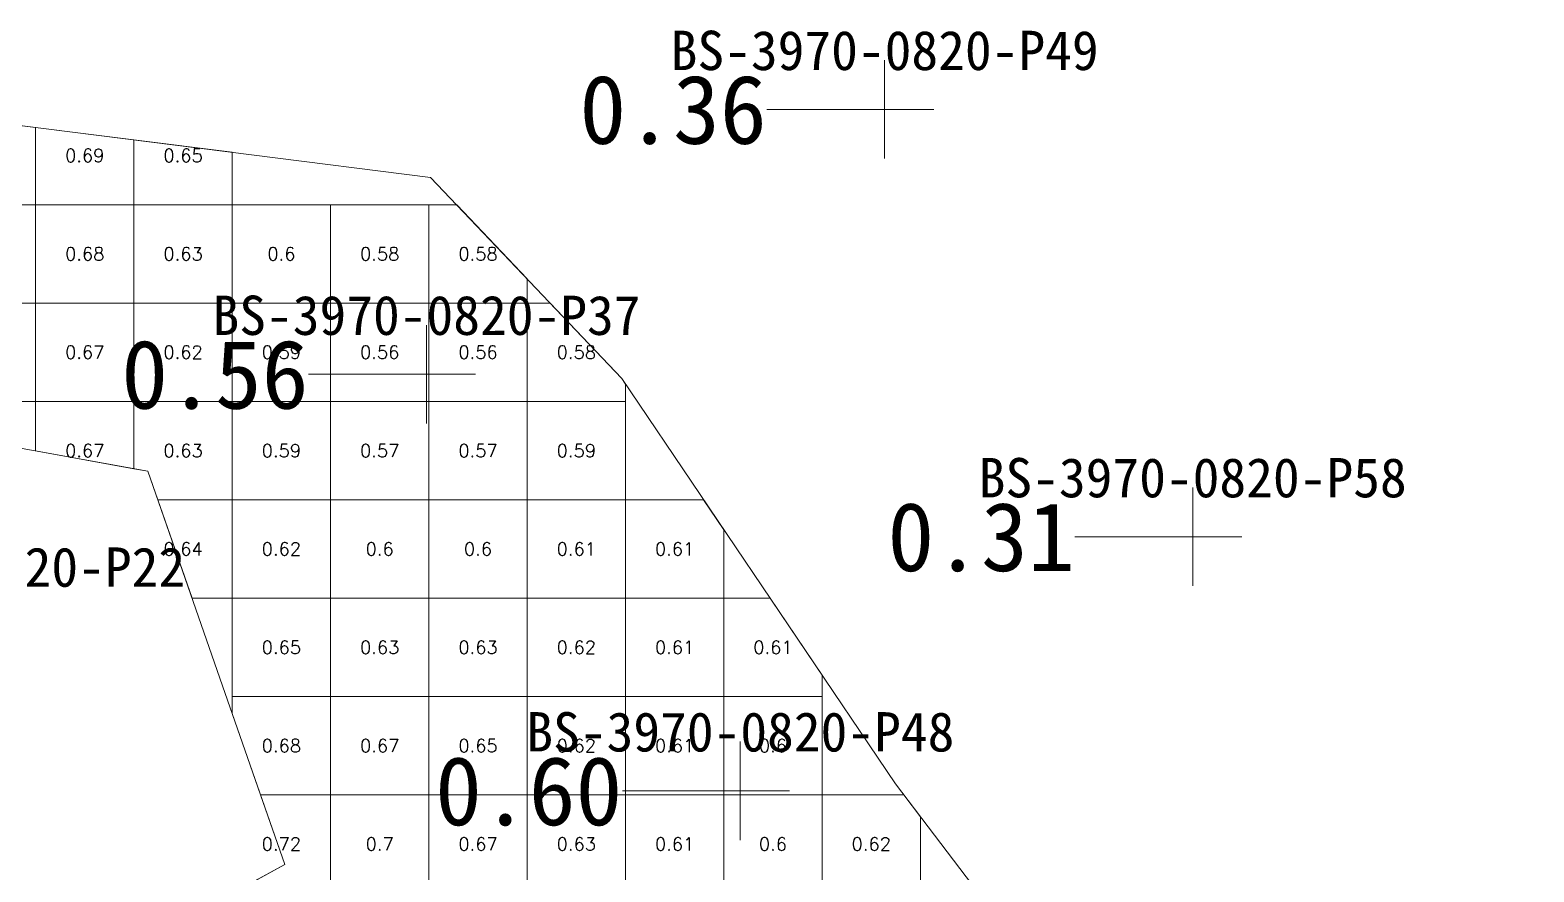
# Model space of a CAD drawing. Header units: inches. Extents: x 469961 to 470038, y 4349672 to 4349793.
# Drawn here: x 470014.56 to 470029.85, y 4349729.01 to 4349737.56 of the extents above; entities that cross this region are included whole.
import ezdxf
from ezdxf.enums import TextEntityAlignment as Align

# ---------------------------------------------------------------- set-up
doc = ezdxf.new("R2010")
doc.units = ezdxf.units.IN
doc.header["$MEASUREMENT"] = 0
for name, color, linetype, lineweight in [('0.500-1.000', 7, 'Continuous', 0), ('孔口文字', 7, 'Continuous', 0), ('点', 7, 'Continuous', 0), ('爆区方格网', 7, 'Continuous', 0), ('线条', 7, 'Continuous', 0), ('钻孔', 7, 'Continuous', 0)]:
    doc.layers.add(name, color=color, linetype=linetype, lineweight=lineweight)
doc.styles.add('3dmine_textStyle_1', font='txt.shx', dxfattribs={"height": 1, "bigfont": 'gbcbig.shx'})
doc.styles.add('3dmine_textStyle_4', font='simsunb.ttf', dxfattribs={"height": 1})

msp = doc.modelspace()

# ---------------------------------------------------------------- hatches: boundary and pattern name
at = {"layer": '钻孔', "linetype": 'Continuous', "lineweight": 0, "true_color": 0x808080, "extrusion": (0, 1, 0)}
for points in [[(-470024.25, 3959.599), (-470023.25, 3959.599), (-470023.25, 3970.599), (-470024.25, 3970.599)], [(-470027.383, 3960.435), (-470026.383, 3960.435), (-470026.383, 3970.435), (-470027.383, 3970.435)], [(-470014.958, 3959.592), (-470013.958, 3959.592), (-470013.958, 3970.592), (-470014.958, 3970.592)]]:
    msp.add_hatch(color=8, dxfattribs=at).paths.add_polyline_path(points, flags=0)
at = {"layer": '钻孔', "linetype": 'Continuous', "lineweight": 0, "true_color": 0x00ffff, "extrusion": (0, 1, 0)}
for points in [[(-470019.59, 3959.553), (-470018.59, 3959.553), (-470018.59, 3970.553), (-470019.59, 3970.553)], [(-470022.782, 3960.393), (-470021.782, 3960.393), (-470021.782, 3970.393), (-470022.782, 3970.393)]]:
    msp.add_hatch(color=4, dxfattribs=at).paths.add_polyline_path(points, flags=0)

# ---------------------------------------------------------------- linework, layer by layer
at = {"layer": '0.500-1.000', "color": 4, "linetype": 'Continuous', "lineweight": 0, "true_color": 0x00ffff}
for points in [[(470024.716, 4349711.62), (470024.124, 4349714.49), (470021.995, 4349714.191), (470021.601, 4349714.135), (470021.227, 4349716.486), (470020.487, 4349720.852), (470022.066, 4349722.615), (470022.406, 4349722.995), (470020.643, 4349724.241), (470020.38, 4349724.427), (470017.01, 4349724.515), (470014.623, 4349724.865), (470012.611, 4349726.593), (470017.148, 4349729.082), (470016.516, 4349730.898), (470015.757, 4349733.079), (470014.403, 4349733.325), (470010.725, 4349733.992), (470008.613, 4349735.492), (470010.653, 4349737.075), (470014.99, 4349736.527)], [(470014.99, 4349736.527), (470018.632, 4349736.067), (470020.576, 4349734.021), (470021.373, 4349732.842), (470023.359, 4349729.902), (470024.413, 4349728.517), (470024.965, 4349727.793), (470027.044, 4349725.768), (470027.883, 4349724.564), (470029.854, 4349721.735), (470027.789, 4349719.399), (470028.19, 4349717.892), (470029.004, 4349714.837), (470028.135, 4349710.689)]]:
    msp.add_lwpolyline(points, dxfattribs=at)
at = {"layer": '点', "color": 138, "linetype": 'Continuous', "lineweight": 0, "true_color": 0x004c4c}
for points, elevation in [([(470023.25, 4349736.258), (470023.25, 4349737.258)], 3970.599), ([(470023.75, 4349736.758), (470022.75, 4349736.758)], 3970.599), ([(470018.59, 4349733.565), (470018.59, 4349734.565)], 3970.553), ([(470019.09, 4349734.065), (470018.09, 4349734.065)], 3970.553), ([(470026.383, 4349731.914), (470026.383, 4349732.914)], 3970.435), ([(470026.883, 4349732.414), (470025.883, 4349732.414)], 3970.435), ([(470021.782, 4349729.33), (470021.782, 4349730.33)], 3970.393), ([(470022.282, 4349729.83), (470021.282, 4349729.83)], 3970.393)]:
    msp.add_lwpolyline(points, dxfattribs=dict(at, elevation=elevation))
at = {"layer": '爆区方格网', "color": 4, "linetype": 'Continuous', "lineweight": 0, "true_color": 0x00ffff, "elevation": 3970.911}
for points in [[(470014.614, 4349736.575), (470014.614, 4349735.789), (470013.614, 4349735.789), (470013.614, 4349736.701), (470014.614, 4349736.575)], [(470014.99, 4349736.527), (470015.614, 4349736.449), (470015.614, 4349735.789), (470014.614, 4349735.789), (470014.614, 4349736.575), (470014.99, 4349736.527)], [(470016.614, 4349736.322), (470016.614, 4349735.789), (470015.614, 4349735.789), (470015.614, 4349736.449), (470016.614, 4349736.322)], [(470014.614, 4349734.789), (470013.614, 4349734.789), (470013.614, 4349735.789), (470014.614, 4349735.789), (470014.614, 4349734.789)], [(470015.614, 4349734.789), (470014.614, 4349734.789), (470014.614, 4349735.789), (470015.614, 4349735.789), (470015.614, 4349734.789)], [(470016.614, 4349734.789), (470015.614, 4349734.789), (470015.614, 4349735.789), (470016.614, 4349735.789), (470016.614, 4349734.789)], [(470017.614, 4349734.789), (470016.614, 4349734.789), (470016.614, 4349735.789), (470017.614, 4349735.789), (470017.614, 4349734.789)], [(470018.614, 4349734.789), (470017.614, 4349734.789), (470017.614, 4349735.789), (470018.614, 4349735.789), (470018.614, 4349734.789)], [(470019.614, 4349735.034), (470019.614, 4349734.789), (470018.614, 4349734.789), (470018.614, 4349735.789), (470018.897, 4349735.789), (470019.614, 4349735.034)], [(470014.614, 4349733.789), (470013.614, 4349733.789), (470013.614, 4349734.789), (470014.614, 4349734.789), (470014.614, 4349733.789)], [(470015.614, 4349733.789), (470014.614, 4349733.789), (470014.614, 4349734.789), (470015.614, 4349734.789), (470015.614, 4349733.789)], [(470016.614, 4349733.789), (470015.614, 4349733.789), (470015.614, 4349734.789), (470016.614, 4349734.789), (470016.614, 4349733.789)], [(470017.614, 4349733.789), (470016.614, 4349733.789), (470016.614, 4349734.789), (470017.614, 4349734.789), (470017.614, 4349733.789)], [(470018.614, 4349733.789), (470017.614, 4349733.789), (470017.614, 4349734.789), (470018.614, 4349734.789), (470018.614, 4349733.789)], [(470019.614, 4349733.789), (470018.614, 4349733.789), (470018.614, 4349734.789), (470019.614, 4349734.789), (470019.614, 4349733.789)], [(470020.576, 4349734.021), (470020.614, 4349733.965), (470020.614, 4349733.789), (470019.614, 4349733.789), (470019.614, 4349734.789), (470019.847, 4349734.789), (470020.576, 4349734.021)], [(470015.614, 4349733.105), (470014.614, 4349733.287), (470014.614, 4349733.789), (470015.614, 4349733.789), (470015.614, 4349733.105)], [(470016.614, 4349732.789), (470015.858, 4349732.789), (470015.757, 4349733.079), (470015.614, 4349733.105), (470015.614, 4349733.789), (470016.614, 4349733.789), (470016.614, 4349732.789)], [(470017.614, 4349732.789), (470016.614, 4349732.789), (470016.614, 4349733.789), (470017.614, 4349733.789), (470017.614, 4349732.789)], [(470018.614, 4349732.789), (470017.614, 4349732.789), (470017.614, 4349733.789), (470018.614, 4349733.789), (470018.614, 4349732.789)], [(470019.614, 4349732.789), (470018.614, 4349732.789), (470018.614, 4349733.789), (470019.614, 4349733.789), (470019.614, 4349732.789)], [(470020.614, 4349732.789), (470019.614, 4349732.789), (470019.614, 4349733.789), (470020.614, 4349733.789), (470020.614, 4349732.789)], [(470016.614, 4349731.789), (470016.206, 4349731.789), (470015.858, 4349732.789), (470016.614, 4349732.789), (470016.614, 4349731.789)], [(470017.614, 4349731.789), (470016.614, 4349731.789), (470016.614, 4349732.789), (470017.614, 4349732.789), (470017.614, 4349731.789)], [(470018.614, 4349731.789), (470017.614, 4349731.789), (470017.614, 4349732.789), (470018.614, 4349732.789), (470018.614, 4349731.789)], [(470019.614, 4349731.789), (470018.614, 4349731.789), (470018.614, 4349732.789), (470019.614, 4349732.789), (470019.614, 4349731.789)], [(470020.614, 4349731.789), (470019.614, 4349731.789), (470019.614, 4349732.789), (470020.614, 4349732.789), (470020.614, 4349731.789)], [(470021.614, 4349732.485), (470021.614, 4349731.789), (470020.614, 4349731.789), (470020.614, 4349732.789), (470021.409, 4349732.789), (470021.614, 4349732.485)], [(470017.614, 4349730.789), (470016.614, 4349730.789), (470016.614, 4349731.789), (470017.614, 4349731.789), (470017.614, 4349730.789)], [(470018.614, 4349730.789), (470017.614, 4349730.789), (470017.614, 4349731.789), (470018.614, 4349731.789), (470018.614, 4349730.789)], [(470019.614, 4349730.789), (470018.614, 4349730.789), (470018.614, 4349731.789), (470019.614, 4349731.789), (470019.614, 4349730.789)], [(470020.614, 4349730.789), (470019.614, 4349730.789), (470019.614, 4349731.789), (470020.614, 4349731.789), (470020.614, 4349730.789)], [(470021.614, 4349730.789), (470020.614, 4349730.789), (470020.614, 4349731.789), (470021.614, 4349731.789), (470021.614, 4349730.789)], [(470022.614, 4349731.005), (470022.614, 4349730.789), (470021.614, 4349730.789), (470021.614, 4349731.789), (470022.084, 4349731.789), (470022.614, 4349731.005)], [(470017.614, 4349729.789), (470016.902, 4349729.789), (470016.614, 4349730.615), (470016.614, 4349730.789), (470017.614, 4349730.789), (470017.614, 4349729.789)], [(470018.614, 4349729.789), (470017.614, 4349729.789), (470017.614, 4349730.789), (470018.614, 4349730.789), (470018.614, 4349729.789)], [(470019.614, 4349729.789), (470018.614, 4349729.789), (470018.614, 4349730.789), (470019.614, 4349730.789), (470019.614, 4349729.789)], [(470020.614, 4349729.789), (470019.614, 4349729.789), (470019.614, 4349730.789), (470020.614, 4349730.789), (470020.614, 4349729.789)], [(470021.614, 4349729.789), (470020.614, 4349729.789), (470020.614, 4349730.789), (470021.614, 4349730.789), (470021.614, 4349729.789)], [(470022.614, 4349729.789), (470021.614, 4349729.789), (470021.614, 4349730.789), (470022.614, 4349730.789), (470022.614, 4349729.789)], [(470017.614, 4349728.789), (470016.614, 4349728.789), (470016.614, 4349728.789), (470017.148, 4349729.082), (470016.902, 4349729.789), (470017.614, 4349729.789), (470017.614, 4349728.789)], [(470018.614, 4349728.789), (470017.614, 4349728.789), (470017.614, 4349729.789), (470018.614, 4349729.789), (470018.614, 4349728.789)], [(470019.614, 4349728.789), (470018.614, 4349728.789), (470018.614, 4349729.789), (470019.614, 4349729.789), (470019.614, 4349728.789)], [(470020.614, 4349728.789), (470019.614, 4349728.789), (470019.614, 4349729.789), (470020.614, 4349729.789), (470020.614, 4349728.789)], [(470021.614, 4349728.789), (470020.614, 4349728.789), (470020.614, 4349729.789), (470021.614, 4349729.789), (470021.614, 4349728.789)], [(470022.614, 4349728.789), (470021.614, 4349728.789), (470021.614, 4349729.789), (470022.614, 4349729.789), (470022.614, 4349728.789)], [(470023.614, 4349729.567), (470023.614, 4349728.789), (470022.614, 4349728.789), (470022.614, 4349729.789), (470023.445, 4349729.789), (470023.614, 4349729.567)]]:
    msp.add_lwpolyline(points, dxfattribs=at)
at = {"layer": '线条', "color": 138, "linetype": 'Continuous', "lineweight": 0, "true_color": 0x004c4c}
for points, elevation in [([(470023.25, 4349736.758), (470023.25, 4349736.758), (470023.25, 4349736.758)], 3970.599), ([(470018.59, 4349734.065), (470018.59, 4349734.065), (470018.59, 4349734.065)], 3970.553), ([(470026.383, 4349732.414), (470026.383, 4349732.414), (470026.383, 4349732.414)], 3970.435), ([(470021.782, 4349729.83), (470021.782, 4349729.83), (470021.782, 4349729.83)], 3970.393)]:
    msp.add_lwpolyline(points, dxfattribs=dict(at, elevation=elevation))
at = {"layer": '钻孔', "color": 8, "linetype": 'Continuous', "lineweight": 0, "true_color": 0x808080}
for points, elevation in [([(470023.25, 4349736.758), (470022.05, 4349736.758)], 3970.599), ([(470023.25, 4349736.758), (470022.05, 4349736.758)], 3959.599), ([(470026.383, 4349732.414), (470025.183, 4349732.414)], 3970.435), ([(470026.383, 4349732.414), (470025.183, 4349732.414)], 3960.435)]:
    msp.add_lwpolyline(points, dxfattribs=dict(at, elevation=elevation))
at = {"layer": '钻孔', "color": 4, "linetype": 'Continuous', "lineweight": 0, "true_color": 0x00ffff}
for points, elevation in [([(470018.59, 4349734.065), (470017.39, 4349734.065)], 3970.553), ([(470018.59, 4349734.065), (470017.39, 4349734.065)], 3959.553), ([(470021.782, 4349729.83), (470020.582, 4349729.83)], 3970.393), ([(470021.782, 4349729.83), (470020.582, 4349729.83)], 3960.393)]:
    msp.add_lwpolyline(points, dxfattribs=dict(at, elevation=elevation))

# ---------------------------------------------------------------- texts
at = {"color": 4, "linetype": 'Continuous', "lineweight": 0, "true_color": 0x00ffff, "style": '3dmine_textStyle_1'}
for s, p in [('0.69', (470015.114, 4349736.289, 3970.911)), ('0.65', (470016.114, 4349736.289, 3970.911)), ('0.68', (470015.114, 4349735.289, 3970.911)), ('0.63', (470016.114, 4349735.289, 3970.911)), ('0.6', (470017.114, 4349735.289, 3970.911)), ('0.58', (470018.114, 4349735.289, 3970.911)), ('0.58', (470019.114, 4349735.289, 3970.911)), ('0.67', (470015.114, 4349734.289, 3970.911)), ('0.62', (470016.114, 4349734.289, 3970.911)), ('0.59', (470017.114, 4349734.289, 3970.911)), ('0.56', (470018.114, 4349734.289, 3970.911)), ('0.56', (470019.114, 4349734.289, 3970.911)), ('0.58', (470020.114, 4349734.289, 3970.911)), ('0.67', (470015.114, 4349733.289, 3970.911)), ('0.63', (470016.114, 4349733.289, 3970.911)), ('0.59', (470017.114, 4349733.289, 3970.911)), ('0.57', (470018.114, 4349733.289, 3970.911)), ('0.57', (470019.114, 4349733.289, 3970.911)), ('0.59', (470020.114, 4349733.289, 3970.911)), ('0.64', (470016.114, 4349732.289, 3970.911)), ('0.62', (470017.114, 4349732.289, 3970.911)), ('0.6', (470018.114, 4349732.289, 3970.911)), ('0.6', (470019.114, 4349732.289, 3970.911)), ('0.61', (470020.114, 4349732.289, 3970.911)), ('0.61', (470021.114, 4349732.289, 3970.911)), ('0.65', (470017.114, 4349731.289, 3970.911)), ('0.63', (470018.114, 4349731.289, 3970.911)), ('0.63', (470019.114, 4349731.289, 3970.911)), ('0.62', (470020.114, 4349731.289, 3970.911)), ('0.61', (470021.114, 4349731.289, 3970.911)), ('0.61', (470022.114, 4349731.289, 3970.911)), ('0.68', (470017.114, 4349730.289, 3970.911)), ('0.67', (470018.114, 4349730.289, 3970.911)), ('0.65', (470019.114, 4349730.289, 3970.911)), ('0.62', (470020.114, 4349730.289, 3970.911)), ('0.61', (470021.114, 4349730.289, 3970.911)), ('0.6', (470022.114, 4349730.289, 3970.911)), ('0.72', (470017.114, 4349729.289, 3970.911)), ('0.7', (470018.114, 4349729.289, 3970.911)), ('0.67', (470019.114, 4349729.289, 3970.911)), ('0.63', (470020.114, 4349729.289, 3970.911)), ('0.61', (470021.114, 4349729.289, 3970.911)), ('0.6', (470022.114, 4349729.289, 3970.911)), ('0.62', (470023.114, 4349729.289, 3970.911))]:
    msp.add_text(s, height=0.1333, dxfattribs=at).set_placement(p, align=Align.MIDDLE_CENTER)
at = {"layer": '孔口文字', "color": 138, "linetype": 'Continuous', "lineweight": 0, "true_color": 0x004c4c, "style": '3dmine_textStyle_4'}
for s, p in [('BS-3970-0820-P49', (470023.25, 4349737.158, 3970.599)), ('BS-3970-0820-P37', (470018.59, 4349734.465, 3970.553)), ('BS-3970-0820-P58', (470026.383, 4349732.814, 3970.435)), ('BS-3970-0820-P22', (470013.958, 4349731.905, 3970.592)), ('BS-3970-0820-P48', (470021.782, 4349730.23, 3970.393))]:
    msp.add_text(s, height=0.4, dxfattribs=at).set_placement(p, align=Align.CENTER)
at = {"layer": '钻孔', "color": 8, "linetype": 'Continuous', "lineweight": 0, "true_color": 0x808080, "style": '3dmine_textStyle_4'}
for s, p in [('0.36', (470022.05, 4349736.758, 3970.599)), ('0.31', (470025.183, 4349732.414, 3970.435))]:
    msp.add_text(s, height=0.7, dxfattribs=at).set_placement(p, align=Align.MIDDLE_RIGHT)
at = {"layer": '钻孔', "color": 4, "linetype": 'Continuous', "lineweight": 0, "true_color": 0x00ffff, "style": '3dmine_textStyle_4'}
for s, p in [('0.56', (470017.39, 4349734.065, 3970.553)), ('0.60', (470020.582, 4349729.83, 3970.393))]:
    msp.add_text(s, height=0.7, dxfattribs=at).set_placement(p, align=Align.MIDDLE_RIGHT)

doc.saveas('drawing.dxf')
